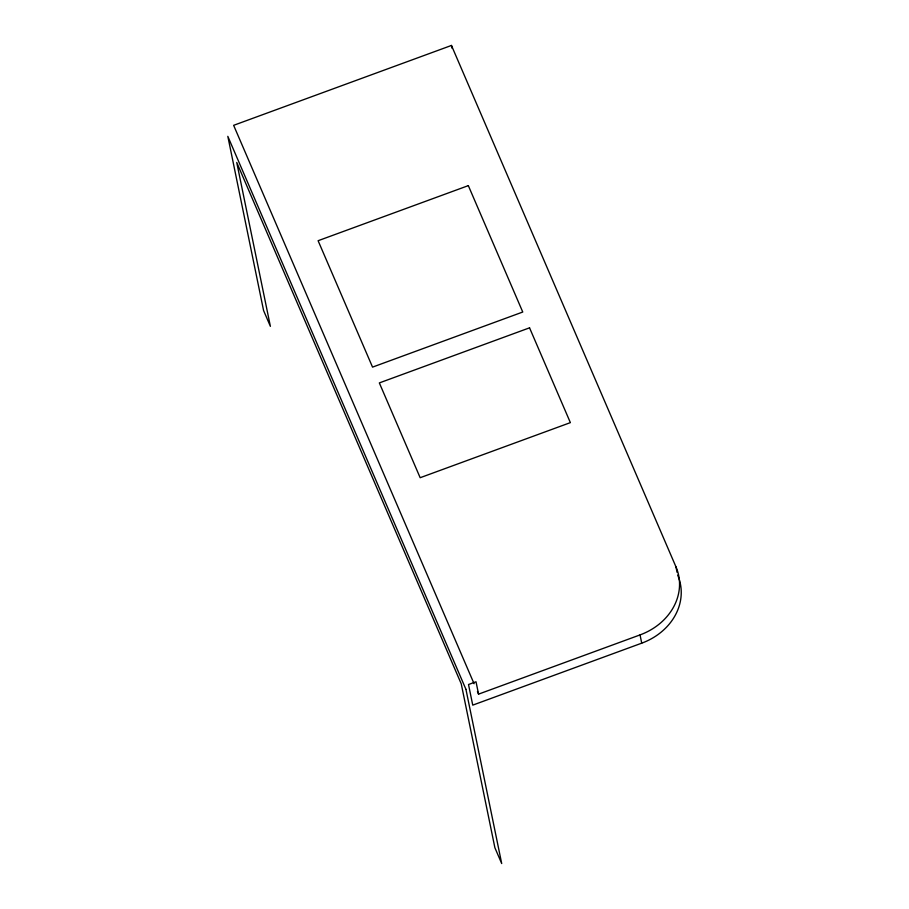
<?xml version="1.0" encoding="UTF-8"?>
<svg xmlns="http://www.w3.org/2000/svg" width="909" height="909" viewBox="0 0 909 909"><rect width="100%" height="100%" fill="white"/><g stroke="black" fill="none" stroke-linecap="round" stroke-linejoin="round"><path stroke-width="1.36" d="M677.091 572.352L675.966 566.852L451.455 45.45L233.636 125.328L474.078 683.727M477.441 691.533L478.566 694.135L640.038 634.914A60.244 51.313 -11.6 0 0 675.966 566.852M677.659 575.102A60.244 51.313 -11.6 0 1 641.731 643.163L472.748 705.134L468.51 684.522L476.021 681.773L478.566 694.135M640.038 634.914L641.731 643.163M451.455 45.45L452.012 48.2M468.328 185.629L318.105 240.715L372.542 367.122L522.755 312.026L468.328 185.629M529.549 327.831L379.337 382.916L420.163 477.714L570.375 422.628L529.549 327.831M465.942 689.34L227.818 136.339L263.587 310.548L270.382 326.342L236.738 162.438L461.249 683.852L494.894 847.745L501.7 863.55L465.942 689.34"/></g></svg>
